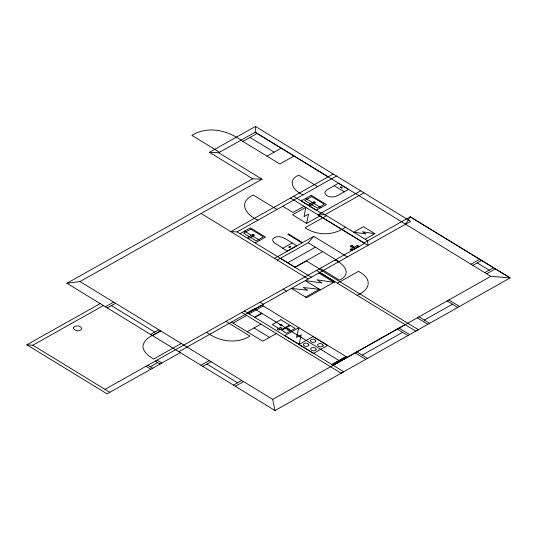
<?xml version="1.0" encoding="UTF-8"?>
<svg xmlns="http://www.w3.org/2000/svg" width="537" height="537" viewBox="0 0 537 537"><rect width="100%" height="100%" fill="white"/><g stroke="black" fill="none" stroke-linecap="round" stroke-linejoin="round"><path stroke-width="0.81" d="M255.444 126.443L209.43 152.32L218.72 152.73L255.209 132.216L255.444 126.443L410.637 221.372L178.821 351.708M306.593 223.399L308.547 214.082L304.049 216.612L305.761 207.356L292.531 214.793L306.62 223.412L319.851 215.975M298.847 327.711L296.464 337.424L301.244 334.739L299.122 344.392L284.758 335.605L298.82 327.698M405.596 224.204L410.308 216.814L510.15 277.884L275.018 410.557L66.924 283.267L252.726 178.801L262.022 179.21L80.006 281.549L66.924 283.267M277.293 260.083L308.117 242.751L313.729 236.34L347.392 256.934M334.182 185.654L326.342 190.32L324.992 192.172L324.919 193.293C327.302 198.072 334.155 197.683 338.196 195.26L348.54 189.44L338.431 183.265L334.182 185.654L344.284 191.837M80.006 281.549L272.675 399.4L490.798 276.327L510.15 277.884L410.161 216.894M333.148 365.281L399.072 328.08L409.697 334.564M362.193 355.132L402.616 332.322M424.324 320.072L452.443 304.211M257.116 133.445L242.892 141.439C228.561 130.565 208.108 125.249 191.924 135.364L219.546 152.266M267.01 156.16L281.207 148.178M294.014 156.012L279.824 163.993L242.925 141.426M180.331 352.634L107.038 393.843L26.85 344.794L100.144 303.586M333.215 174.015L230.756 231.622L237.119 231.897L311.259 277.246M26.85 344.794L32.831 345.224L103.373 305.56M237.119 231.897L336.498 176.022M105.366 306.781L113.649 302.13M107.266 307.943L115.542 303.284M240.039 233.682L250.39 227.856L265.553 237.132L255.196 242.952M304.016 206.289L292.98 212.491L282.764 206.235M316.367 210.229L326.436 204.57L311.279 195.293L301.21 200.952L316.4 210.209M410.308 216.814L363.891 242.912L317.985 214.834L360.689 190.823M363.979 192.83L325.053 214.713L317.985 214.834M326.597 215.659L305.137 227.722C317.186 235.958 333.645 235.723 345.479 227.205M282.777 248.255L292.242 242.939L296.78 245.718L287.322 251.034L274.347 242.892L272.749 240.925L272.944 238.683C276.38 235.253 282.012 236.683 285.704 238.965L292.242 242.939M274.514 258.384L313.729 236.34M150.588 334.444L158.865 329.785M160.516 330.799C154.253 334.981 143.641 337.874 142.862 346.815C143.755 352.567 149.018 356.118 153.562 359.065L181.264 343.485M152.481 335.598L160.764 330.946M287.738 262.741L315.387 247.195M322.65 251.638L295.001 267.184L280.475 258.297M295.021 267.319L306.405 260.922L319.354 268.842M365.173 239.173L374.893 233.702L363.462 226.715L353.742 232.179L365.952 233.944L362.468 231.809L374.893 233.702M352.977 247.416L353.621 247.054M353.46 247.711L350.03 249.638L351.574 250.578L359.045 246.376L357.508 245.436L354.098 247.349M104.99 389.365L364.65 243.375M150.239 366.737L157.67 362.562M247.342 312.789L254.444 308.795L339.102 360.589M247.812 313.158L262.002 305.177L347.264 357.327L333.074 365.308M249.054 313.917L263.284 305.962M233.024 323.126L246.664 315.461M254.572 317.219L261.673 313.225M254.84 317.38L261.942 313.386M305.593 297.082L319.468 289.282M319.542 289.329L303.204 287.483L307.755 290.262L291.437 288.429L306.6 297.706L334.893 281.757L319.737 272.481M247.235 331.785L260.854 324.126M337.384 283.2L358.434 271.36C372.309 278.401 370.986 289.571 357.098 295.256M200.925 365.234L209.208 360.575M202.825 366.395L211.101 361.737M276.293 333.571L262.714 341.21L231.413 322.14M313.192 336.484L298.948 344.499L313.487 353.393L327.523 345.499L312.99 336.605M233.4 385.096L241.684 380.444M235.3 386.257L243.576 381.599M470.969 264.191L479.722 259.27M472.862 265.352L481.615 260.432M484.757 272.628L493.51 267.708M486.65 273.789L495.403 268.869M331.893 364.583L346.083 356.608L331.9 364.589M396.823 329.315L405.14 324.643M333.92 282.314L316.964 279.804L322.119 282.959L305.291 280.616L320.475 289.899M313.521 203.114L314.93 203.174L315.407 202.61L314.863 201.993L313.454 201.932L313.205 202.926M328.174 176.848L255.129 132.263L257.089 133.458M448.898 299.968L459.524 306.452M447.126 300.968L457.752 307.453M419.014 316.83L429.64 323.314M417.242 317.83L427.875 324.308M397.306 329.08L407.932 335.565M356.877 351.889L367.509 358.374M355.105 352.89L365.737 359.367M477.239 262.895L489.133 270.171M255.209 132.216L490.798 276.327M250.02 137.432L274.112 152.166M317.635 186.628L298.827 175.129C286.14 180.264 293.961 191.407 303.103 194.803M305.728 198.415L320.884 207.691M321.77 212.706L367.677 240.784L367.932 245.382L290.51 198.025M293.585 196.294L321.059 213.102M218.72 152.73L262.022 179.21M209.43 152.32L252.726 178.801M356.749 245.859L358.293 246.805M355.642 248.289C353.997 248.013 351.701 243.563 350.258 246.402L355.004 248.651M350.809 249.195L352.379 250.128M276.944 209.504L253.377 195.085C237.341 202.18 245.966 215.015 257.955 220.183M308.117 242.751L339.008 261.647M335.001 260.042C344.398 264.063 352.393 274.253 339.297 280.092L320.159 268.386M302.573 242.61L288.382 233.924L287.792 234.26L301.982 242.939M319.119 268.97L418.363 329.678L415.759 331.141L316.521 270.433M318.777 273.024L333.947 282.301M244.55 231.145L259.713 240.415M201.086 213.471L308.184 278.978M283.194 289.168L286.483 291.182M260.009 302.203L263.298 304.211M244.389 310.99L343.761 371.772L341.156 373.235L241.791 312.447M254.061 327.946L269.507 337.39M225.929 321.368L250.007 336.095C236.408 344.492 218.901 341.398 206.47 332.309M111.401 305.613L154.723 332.114M206.96 364.066L237.542 382.774M157.046 360.099L161.845 363.032M155.267 361.092L160.066 364.032M147.836 365.274L152.642 368.207M146.064 366.268L150.863 369.208M32.831 345.224L109.79 392.299M272.675 399.4L275.018 410.557M350.621 246.705C354.554 245.563 351.547 244.966 350.641 246.423L350.621 246.705M316.139 349.298L315.971 349.902C314.608 351.393 311.279 351.097 310.608 349.057L310.775 348.453C312.131 346.962 315.467 347.258 316.139 349.298M323.146 345.358L322.979 345.962C321.616 347.452 318.287 347.157 317.615 345.116L317.783 344.512C319.139 343.029 322.475 343.318 323.146 345.358M73.777 327.261L73.529 328.154C74.536 331.188 79.476 331.624 81.503 329.416L81.752 328.516C80.745 325.489 75.804 325.046 73.777 327.261M308.882 344.861L308.715 345.466C307.352 346.949 304.023 346.654 303.345 344.613L303.512 344.009C304.875 342.525 308.204 342.821 308.882 344.861M315.89 340.921L315.722 341.525C314.36 343.009 311.03 342.713 310.352 340.673L310.52 340.075C311.883 338.585 315.212 338.881 315.89 340.921M252.585 234.931C252.826 236.71 254.954 234.26 252.585 234.931M313.601 202.288C313.843 204.067 315.971 201.617 313.601 202.288M280.307 324.717C280.549 326.496 282.677 324.046 280.307 324.717M287.651 329.208C287.892 330.987 290.02 328.537 287.651 329.208M252.142 234.736L252.504 235.756L253.914 235.817L254.39 235.246L253.847 234.635L252.142 234.736M279.871 324.523L280.227 325.543L281.636 325.603L282.113 325.033L281.569 324.422L279.871 324.523M287.208 329.013L287.57 330.033L288.98 330.094L289.456 329.53L288.913 328.913L287.208 329.013M357.34 246.564L357.34 246.564M351.641 249.591L352.097 249.544L351.641 249.591M250.739 229.145L243.597 233.165L256.23 240.891L263.372 236.877L250.739 229.145M311.648 196.562L304.761 200.435L317.401 208.168L324.288 204.295L311.648 196.562M251.034 235.508L247.725 237.367L249.242 238.294L252.551 236.434L251.034 235.508M312.185 202.791L308.869 204.657L310.386 205.584L313.695 203.718L312.185 202.791M340.914 186.856L340.196 187.259L341.8 188.239L342.519 187.836L340.914 186.856M290.148 246.329L288.644 247.174L289.416 247.644L290.913 246.798L290.148 246.329M280.885 319.703L272.279 324.543L281.046 329.906L289.651 325.066L280.885 319.703M280.502 327.315L277.193 329.181L278.71 330.107L282.019 328.241L280.502 327.315M290.342 325.509L281.73 330.356L286.469 333.249L295.075 328.409L290.342 325.509"/></g></svg>
